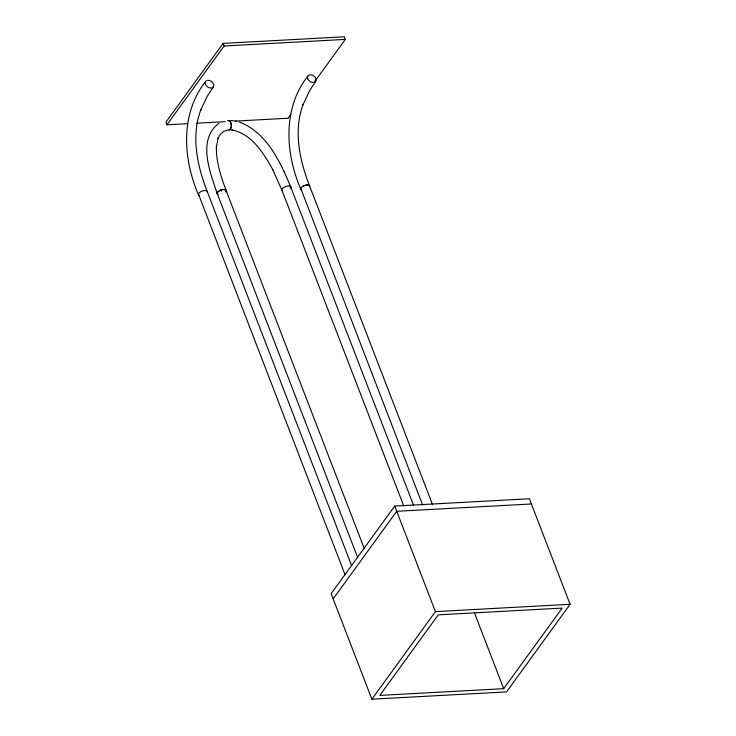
<?xml version="1.0" encoding="UTF-8"?>
<svg xmlns="http://www.w3.org/2000/svg" width="736" height="736" viewBox="0 0 736 736"><rect width="100%" height="100%" fill="white"/><g stroke="black" fill="none" stroke-linecap="round" stroke-linejoin="round"><path stroke-width="1.1" d="M198.444 194.019L345.083 574.816M300.785 188.462L422.639 504.997M205.519 81.622C180.154 113.822 182.933 158.691 198.37 194.589A4.72 2.088 -20.3 0 0 199.134 195.436M213.431 86.747L207.294 96.158L200.643 110.326L200.864 109.692C190.863 136.445 197.239 165.894 207.285 191.618L351.514 565.386M307.869 76.056C282.504 108.256 285.283 153.125 300.711 189.023A4.72 2.088 -20.3 0 0 301.484 189.879M315.772 81.19L309.644 90.602L302.993 104.77L303.214 104.135C293.204 130.907 299.598 160.365 309.654 186.107L432.372 504.142M314.346 82.064L345.304 39.404L344.301 36.8L223.1 43.387L165.904 122.204L166.906 124.816L187.487 123.694M166.906 124.816L224.103 45.991L345.304 39.404M290.794 114.522L288.107 118.229L235.511 121.09M394.708 506.074L331.154 593.658L371.882 699.2L506.552 691.886L570.096 604.302L529.377 498.76L394.708 506.074L435.436 611.616L371.882 699.2M333.169 598.874L396.722 511.29L531.383 503.976M503.7 688.675L562.175 608.102L438.279 614.827L379.813 695.4L503.7 688.675L474.462 612.895M218.905 123.289C196.926 139.886 210.156 172.555 217.212 193.54M222.484 189.621L221.306 189.897A4.72 2.208 -20.1 0 0 218.003 194.451A4.72 2.162 -21.1 0 1 217.93 191.976A4.72 2.162 -21.1 0 1 222.484 189.621L225.372 189.75A4.72 2.208 -20.1 0 1 225.759 191.949A4.72 2.162 -21.1 0 0 224.581 189.502M227.663 130.06L223.716 131.413L220.165 134.55L217.957 138.534L218.316 137.77L216.43 146.611L216.458 145.838C215.758 161.304 220.874 176.29 226.145 190.596M196.632 123.197L225.216 121.642M435.436 611.616L570.096 604.302M230.865 120.483L236.504 121.256M230.846 129.895L232.622 130.051L232.125 129.978C251.979 134.108 263.81 153.419 272.89 169.896L272.679 169.464L281.879 190.09L403.788 506.028M289.22 185.996L289.984 186.171A4.72 2.116 -22.1 0 1 290.343 188.296M239.264 122.001C266.68 132.406 280.287 161.69 290.757 187.027M284.225 171.746L284.455 172.206M290.784 187.082L413.512 505.154M223.1 43.387L224.103 45.991M226.164 190.661L364.164 548.302M217.24 193.605L357.742 557.732M302.634 186.438L302.652 186.484A4.72 2.088 -20.3 0 1 309.654 186.107M220.644 189.244L221.343 191.148M227.709 120.759A4.71 2.53 84 0 1 231.38 124.872A4.71 2.53 84 0 1 228.73 129.803M228.105 120.732A4.71 2.309 89.7 0 1 231.168 124.881A4.71 2.309 89.7 0 1 228.445 129.821M301.512 189.952A4.72 2.162 -21.1 0 1 304.235 185.61A4.72 2.162 -21.1 0 1 309.58 186.677M282.127 190.606A4.72 2.162 -21.1 0 1 286.543 186.245A4.72 2.162 -21.1 0 1 290.37 188.37M199.162 195.509A4.72 2.162 -21.1 0 1 201.894 191.176A4.72 2.162 -21.1 0 1 207.23 192.234M207.92 80.334A4.71 3.367 34.5 0 1 213.79 85.615A4.71 3.367 34.5 0 1 207.377 86.82A4.71 3.367 34.5 0 1 206.926 80.528M307.777 78.844A4.71 3.367 34.5 0 0 315.183 81.843A4.71 3.367 34.5 0 0 312.496 75.182A4.71 3.367 34.5 0 0 307.777 78.844"/></g></svg>
